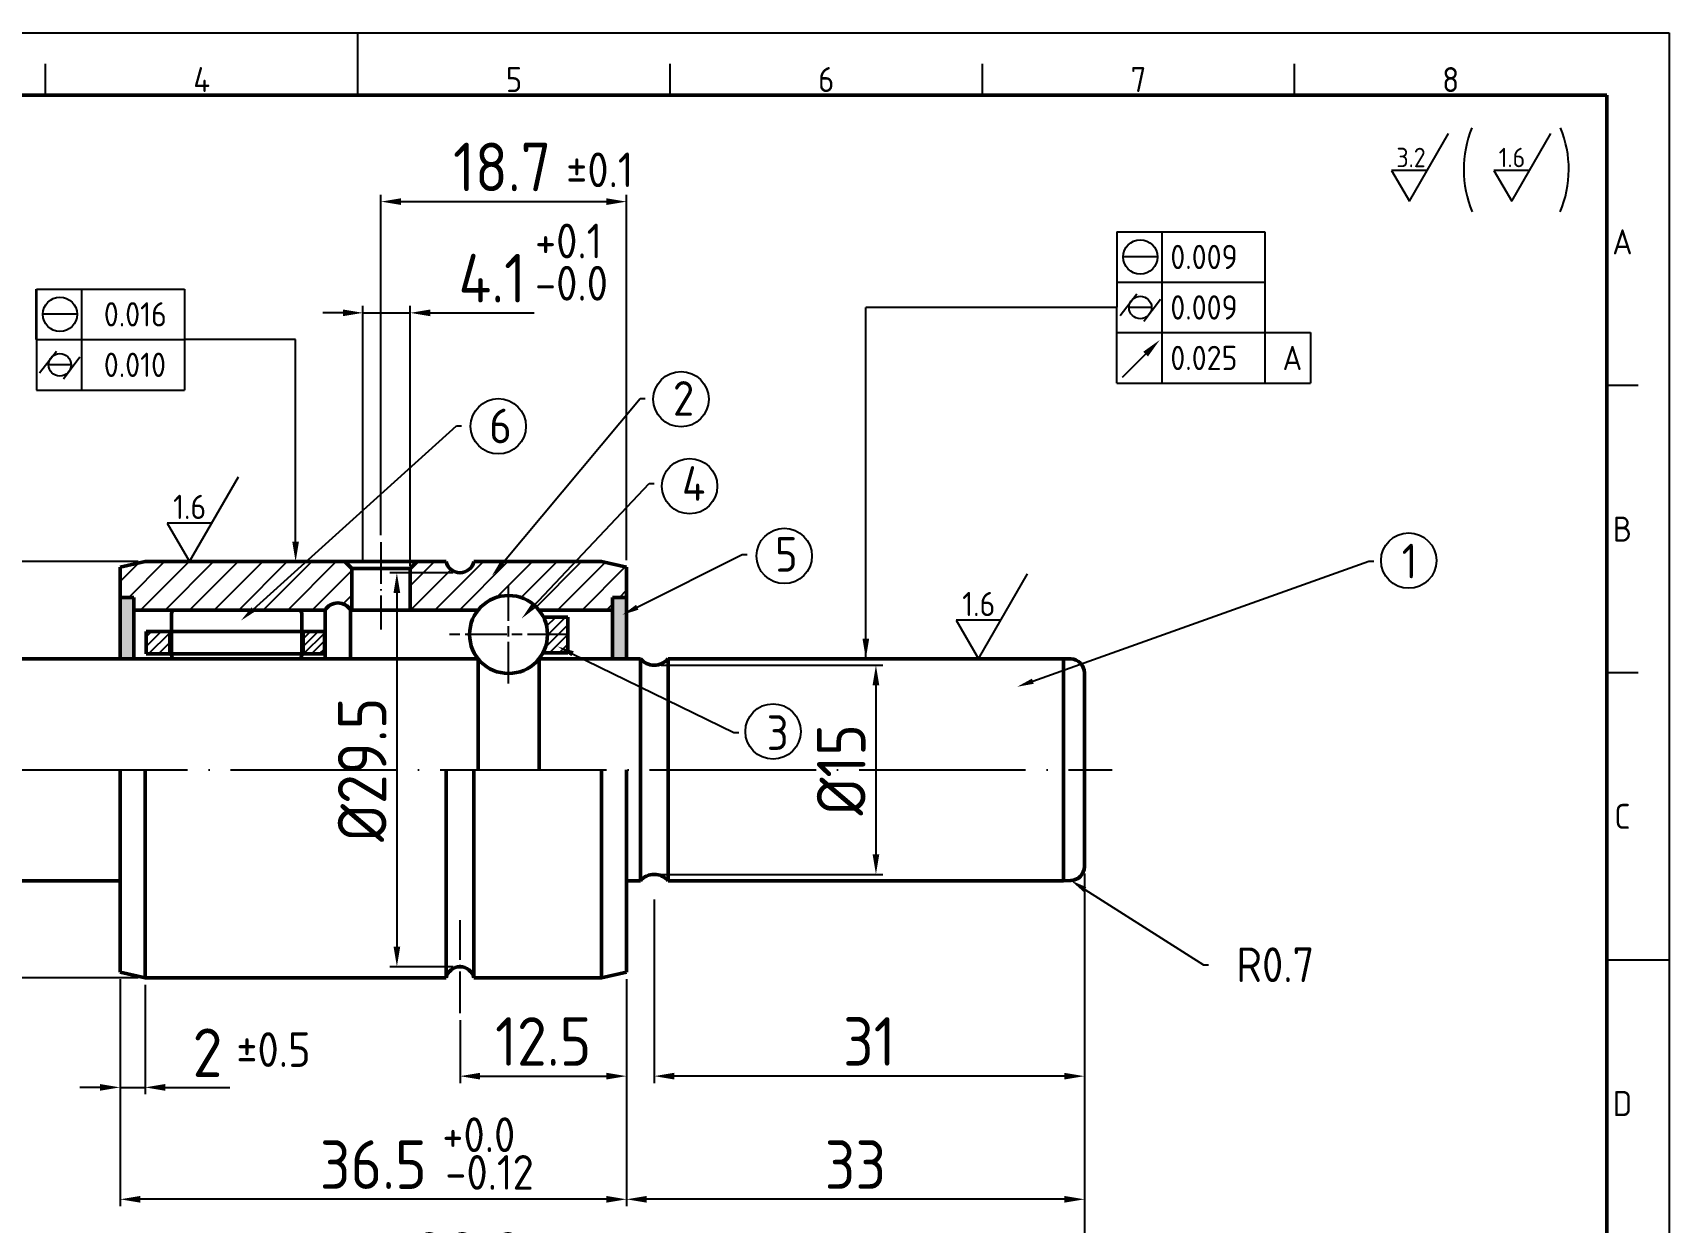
# Model space of a CAD drawing. Extents: x 8 to 197, y 6 to 139.
# Drawn here: x 79.5 to 197.4, y 53.6 to 139.3 of the extents above; entities that cross this region are included whole.
import ezdxf
from ezdxf import colors
from ezdxf.entities.mleader import LeaderData, LeaderLine
from ezdxf.enums import TextEntityAlignment as Align
from ezdxf.math import Vec2, Vec3

# ---------------------------------------------------------------- set-up
doc = ezdxf.new("R2010")
doc.units = 0
doc.header["$LTSCALE"] = 0.5
doc.linetypes.add('ACAD_ISO04W100', pattern=[30, 24, -3, 0, -3])
doc.linetypes.add('AM_ISO08W050x2', pattern=[9, 6, -0.75, 1.5, -0.75])
doc.layers.get('0').update_dxf_attribs({"linetype": 'CONTINUOUS'})
doc.layers.get('Defpoints').update_dxf_attribs({"linetype": 'CONTINUOUS'})
for name, color, linetype, lineweight in [('AM_0', 7, 'CONTINUOUS', 50), ('AM_5', 3, 'CONTINUOUS', 25), ('AM_7', 4, 'ACAD_ISO04W100', 25), ('AM_8', 1, 'CONTINUOUS', 25), ('AM_BOR', 7, 'CONTINUOUS', 50)]:
    doc.layers.add(name, color=color, linetype=linetype, lineweight=lineweight)
doc.styles.add('ACISOTS', font='isocp.shx', dxfattribs={"height": 1})
doc.styles.get("Standard").update_dxf_attribs({"font": 'ISOCP.SHX'})
doc.dimstyles.new('AM_ISO', dxfattribs={"dimtxt": 3.5, "dimasz": 2.5, "dimexe": 1, "dimexo": 1, "dimgap": 1.5, "dimtad": 1, "dimdsep": 46, "dimtxsty": 'Standard', "dimcen": 0, "dimclrd": 256, "dimclre": 256, "dimclrt": 2, "dimadec": 0, "dimazin": 2, "dimtp": 0.1, "dimtm": 0.1, "dimtfac": 0.71, "dimtdec": 3, "dimtmove": 0, "dimatfit": 3, "dimfxl": 1, "dimlwd": -1, "dimlwe": -1, "dimarcsym": 0})
pattern_1 = [(45, (-2.642867009934548, -1.037185085524186), (-0.8838834764831843, 0.8838834764831844), [])]

# ---------------------------------------------------------------- blocks, each defined once
blk = doc.blocks.new('A3 ZTL')
for p, q in [((401.174168297453, 280.8219178082171), (19.56947162426601, 280.8219178082171)), ((401.174168297453, 9.784735812133079), (401.174168297453, 280.8219178082171))]:
    blk.add_line(p, q)
at = {"layer": 'AM_BOR', "color": 135, "lineweight": 25}
for p, q in [((0, 290.6066536203501), (410.9589041095861, 290.6066536203501)), ((205.4794520547931, 280.8219178082171), (205.4794520547931, 290.6066536203501)), ((410.9589041095861, 290.6066536203501), (410.9589041095861, 5.684341886080801e-14)), ((156.555772994128, 280.8219178082171), (156.555772994128, 285.7142857142836)), ((254.4031311154581, 280.8219178082171), (254.4031311154581, 285.7142857142836)), ((303.326810176123, 280.8219178082171), (303.326810176123, 285.7142857142836)), ((352.250489236788, 280.8219178082171), (352.250489236788, 285.7142857142836)), ((406.0665362035195, 235.3228962817988), (401.174168297453, 235.3228962817988)), ((406.0665362035195, 190.313111545987), (401.174168297453, 190.313111545987)), ((401.174168297453, 145.3033268101751), (410.9589041095861, 145.3033268101751))]:
    blk.add_line(p, q, dxfattribs=at)
at = {"layer": 'AM_BOR', "color": 135, "lineweight": 25, "style": 'ACISOTS'}
for s, p in [('4', (181.0176125244605, 283.2681017612505)), ('5', (229.9412915851255, 283.2681017612505)), ('6', (278.8649706457905, 283.2681017612505)), ('7', (327.7886497064555, 283.2681017612505)), ('8', (376.7123287671206, 283.2681017612505)), ('A', (403.6203522504863, 257.8277886497048)), ('B', (403.6203522504863, 212.8180039138928)), ('C', (403.6203522504863, 167.808219178081)), ('D', (403.6203522504863, 122.7984344422692))]:
    blk.add_text(s, height=3.9138943248532, dxfattribs=at).set_placement(p, align=Align.MIDDLE)
blk = doc.blocks.new('*D43')
at = {"layer": 'AM_5', "transparency": 16777216}
for p, q in [((87.06856856288744, 101.1882672782208), (48.54216045427126, 101.1882672782208)), ((49.04216045427126, 99.73826727822085), (49.04216045427125, 72.63826727822087)), ((87.06856856288755, 71.18826727822086), (48.54216045427125, 71.18826727822086))]:
    blk.add_line(p, q, dxfattribs=at)
at = {"layer": 'AM_5', "lineweight": 25, "transparency": 16777216}
for points in [[(48.80049378760459, 99.73826727822085), (49.28382712093793, 99.73826727822085), (49.04216045427126, 101.1882672782208)], [(48.80049378760459, 72.63826727822087), (49.28382712093792, 72.63826727822087), (49.04216045427125, 71.18826727822086)]]:
    blk.add_solid(points, dxfattribs=at)
at = {"layer": 'Defpoints', "color": 0, "lineweight": 25, "transparency": 16777216}
for p in [(87.56856856288744, 101.1882672782208), (49.04216045427125, 71.18826727822086), (87.56856856288755, 71.18826727822086)]:
    blk.add_point(p, dxfattribs=at)
at = {"layer": 'AM_5', "lineweight": 25, "transparency": 16777216, "insert": (46.54216045427125, 86.18826727822088), "char_height": 3.5, "attachment_point": 5, "rotation": 90}
blk.add_mtext('%%C30', dxfattribs=at)
blk = doc.blocks.new('*D44')
at = {"layer": 'AM_5', "transparency": 16777216}
for p, q in [((122.2685685628874, 71.08731767097815), (122.2685685628874, 63.59990992845673)), ((110.2685685628874, 68.1382672782209), (110.2685685628874, 63.59990992845673)), ((111.7185685628874, 64.09990992845673), (120.8185685628874, 64.09990992845673))]:
    blk.add_line(p, q, dxfattribs=at)
at = {"layer": 'AM_5', "lineweight": 25, "transparency": 16777216}
for points in [[(111.7185685628874, 64.34157659512339), (111.7185685628874, 63.85824326179006), (110.2685685628874, 64.09990992845673)], [(120.8185685628874, 64.34157659512339), (120.8185685628874, 63.85824326179006), (122.2685685628874, 64.09990992845673)]]:
    blk.add_solid(points, dxfattribs=at)
at = {"layer": 'Defpoints', "color": 0, "lineweight": 25, "transparency": 16777216}
for p in [(122.2685685628874, 71.58731767097815), (110.2685685628874, 68.6382672782209), (122.2685685628874, 64.09990992845673)]:
    blk.add_point(p, dxfattribs=at)
at = {"layer": 'AM_5', "lineweight": 25, "transparency": 16777216, "insert": (116.2685685628874, 66.6002544166457), "char_height": 3.5, "attachment_point": 5}
blk.add_mtext('12.5', dxfattribs=at)
blk = doc.blocks.new('*D45')
at = {"layer": 'AM_5', "transparency": 16777216}
for p, q in [((155.2685685628874, 78.70170303149628), (155.2685685628874, 63.59990992845673)), ((124.2685685628874, 76.82844265948457), (124.2685685628874, 63.59990992845673)), ((153.8185685628874, 64.09990992845673), (125.7185685628874, 64.09990992845673))]:
    blk.add_line(p, q, dxfattribs=at)
at = {"layer": 'AM_5', "lineweight": 25, "transparency": 16777216}
for points in [[(125.7185685628874, 64.34157659512339), (125.7185685628874, 63.85824326179006), (124.2685685628874, 64.09990992845673)], [(153.8185685628874, 64.34157659512339), (153.8185685628874, 63.85824326179006), (155.2685685628874, 64.09990992845673)]]:
    blk.add_solid(points, dxfattribs=at)
at = {"layer": 'Defpoints', "color": 0, "lineweight": 25, "transparency": 16777216}
for p in [(155.2685685628874, 79.20170303149628), (124.2685685628874, 77.32844265948457), (124.2685685628874, 64.09990992845673)]:
    blk.add_point(p, dxfattribs=at)
at = {"layer": 'AM_5', "lineweight": 25, "transparency": 16777216, "insert": (139.7685685628874, 66.59990992845673), "char_height": 3.5, "attachment_point": 5}
blk.add_mtext('31', dxfattribs=at)
blk = doc.blocks.new('*D46')
at = {"layer": 'AM_5', "transparency": 16777216}
for p, q in [((155.2685685628874, 78.70170303149628), (155.2685685628874, 54.72146490524392)), ((122.2685685628874, 71.08731767097815), (122.2685685628874, 54.72146490524392)), ((153.8185685628874, 55.22146490524392), (123.7185685628874, 55.22146490524392))]:
    blk.add_line(p, q, dxfattribs=at)
at = {"layer": 'AM_5', "lineweight": 25, "transparency": 16777216}
for points in [[(123.7185685628874, 55.46313157191059), (123.7185685628874, 54.97979823857725), (122.2685685628874, 55.22146490524392)], [(153.8185685628874, 55.46313157191059), (153.8185685628874, 54.97979823857725), (155.2685685628874, 55.22146490524392)]]:
    blk.add_solid(points, dxfattribs=at)
at = {"layer": 'Defpoints', "color": 0, "lineweight": 25, "transparency": 16777216}
for p in [(155.2685685628874, 79.20170303149628), (122.2685685628874, 71.58731767097815), (122.2685685628874, 55.22146490524392)]:
    blk.add_point(p, dxfattribs=at)
at = {"layer": 'AM_5', "lineweight": 25, "transparency": 16777216, "insert": (138.7685685628874, 57.72146490524392), "char_height": 3.5, "attachment_point": 5}
blk.add_mtext('33', dxfattribs=at)
blk = doc.blocks.new('*D47')
at = {"layer": 'AM_5', "transparency": 16777216}
for p, q in [((85.76856856288742, 71.08731767097815), (85.76856856288742, 54.72146490524392)), ((120.8185685628874, 55.22146490524392), (87.21856856288743, 55.22146490524392))]:
    blk.add_line(p, q, dxfattribs=at)
at = {"layer": 'AM_5', "lineweight": 25, "transparency": 16777216}
for points in [[(87.21856856288743, 55.46313157191059), (87.21856856288743, 54.97979823857725), (85.76856856288742, 55.22146490524392)], [(120.8185685628874, 55.46313157191059), (120.8185685628874, 54.97979823857725), (122.2685685628874, 55.22146490524392)]]:
    blk.add_solid(points, dxfattribs=at)
at = {"layer": 'Defpoints', "color": 0, "lineweight": 25, "transparency": 16777216}
for p in [(85.76856856288742, 71.58731767097815), (85.76856856288742, 55.22146490524392), (122.2685685628874, 55.22146490524392)]:
    blk.add_point(p, dxfattribs=at)
at = {"layer": 'AM_5', "lineweight": 25, "transparency": 16777216, "insert": (104.0185685628874, 57.72146490524392), "char_height": 3.5, "attachment_point": 5}
blk.add_mtext('36.5', dxfattribs=at)
blk = doc.blocks.new('*D48')
at = {"layer": 'AM_5', "transparency": 16777216}
for p, q in [((66.46856856288741, 78.70170303149628), (66.46856856288741, 48.0979140784346)), ((155.2685685628874, 63.59990992845673), (155.2685685628874, 48.0979140784346)), ((153.8185685628874, 48.5979140784346), (67.91856856288742, 48.5979140784346))]:
    blk.add_line(p, q, dxfattribs=at)
at = {"layer": 'AM_5', "lineweight": 25, "transparency": 16777216}
for points in [[(67.91856856288742, 48.83958074510127), (67.91856856288742, 48.35624741176793), (66.46856856288741, 48.5979140784346)], [(153.8185685628874, 48.83958074510127), (153.8185685628874, 48.35624741176793), (155.2685685628874, 48.5979140784346)]]:
    blk.add_solid(points, dxfattribs=at)
at = {"layer": 'Defpoints', "color": 0, "lineweight": 25, "transparency": 16777216}
for p in [(66.46856856288741, 79.20170303149628), (155.2685685628874, 64.09990992845673), (66.46856856288741, 48.5979140784346)]:
    blk.add_point(p, dxfattribs=at)
at = {"layer": 'AM_5', "lineweight": 25, "transparency": 16777216, "insert": (110.8685685628874, 51.0979140784346), "char_height": 3.5, "attachment_point": 5}
blk.add_mtext('88.8', dxfattribs=at)
blk = doc.blocks.new('*D50')
at = {"layer": 'AM_5', "transparency": 16777216}
for p, q in [((85.76856856288742, 71.08731767097815), (85.76856856288742, 62.78881728558662)), ((87.56856856288744, 70.68826727822089), (87.56856856288744, 62.78881728558662)), ((84.31856856288742, 63.28881728558662), (82.86856856288742, 63.28881728558662)), ((85.76856856288742, 63.28881728558662), (87.56856856288744, 63.28881728558662)), ((89.01856856288744, 63.28881728558662), (93.66765320855671, 63.28881728558662))]:
    blk.add_line(p, q, dxfattribs=at)
at = {"layer": 'AM_5', "lineweight": 25, "transparency": 16777216}
for points in [[(84.31856856288742, 63.53048395225328), (84.31856856288742, 63.04715061891995), (85.76856856288742, 63.28881728558662)], [(89.01856856288744, 63.53048395225328), (89.01856856288744, 63.04715061891995), (87.56856856288744, 63.28881728558662)]]:
    blk.add_solid(points, dxfattribs=at)
at = {"layer": 'Defpoints', "color": 0, "lineweight": 25, "transparency": 16777216}
for p in [(85.76856856288742, 71.58731767097815), (87.56856856288744, 71.18826727822089), (87.56856856288744, 63.28881728558662)]:
    blk.add_point(p, dxfattribs=at)
at = {"layer": 'AM_5', "lineweight": 25, "transparency": 16777216, "insert": (92.06811088572208, 65.78916177377559), "char_height": 3.5, "attachment_point": 5}
blk.add_mtext('2', dxfattribs=at)
blk = doc.blocks.new('*D52')
at = {"layer": 'AM_5', "transparency": 16777216}
for p, q in [((109.7685685628874, 100.3882672782208), (105.2175135452928, 100.3882672782208)), ((105.7175135452928, 98.93826727822083), (105.7175135452928, 73.43826727822089)), ((109.7685685628874, 71.98826727822089), (105.2175135452928, 71.98826727822089))]:
    blk.add_line(p, q, dxfattribs=at)
at = {"layer": 'AM_5', "lineweight": 25, "transparency": 16777216}
for points in [[(105.4758468786261, 98.93826727822083), (105.9591802119594, 98.93826727822083), (105.7175135452928, 100.3882672782208)], [(105.4758468786261, 73.43826727822089), (105.9591802119594, 73.43826727822089), (105.7175135452928, 71.98826727822089)]]:
    blk.add_solid(points, dxfattribs=at)
at = {"layer": 'Defpoints', "color": 0, "lineweight": 25, "transparency": 16777216}
for p in [(110.2685685628874, 100.3882672782208), (105.7175135452928, 71.98826727822089), (110.2685685628874, 71.98826727822089)]:
    blk.add_point(p, dxfattribs=at)
at = {"layer": 'AM_5', "lineweight": 25, "transparency": 16777216, "insert": (103.2171690571038, 86.18826727822089), "char_height": 3.5, "attachment_point": 5, "rotation": 90}
blk.add_mtext('%%C29.5', dxfattribs=at)
blk = doc.blocks.new('*D53')
at = {"layer": 'AM_5', "transparency": 16777216}
for p, q in [((104.5685685628874, 103.0882672782209), (104.5685685628874, 127.6422730470466)), ((122.2685685628874, 101.2892168854636), (122.2685685628874, 127.6422730470466)), ((106.0185685628874, 127.1422730470466), (120.8185685628874, 127.1422730470466))]:
    blk.add_line(p, q, dxfattribs=at)
at = {"layer": 'AM_5', "lineweight": 25, "transparency": 16777216}
for points in [[(106.0185685628874, 127.3839397137133), (106.0185685628874, 126.90060638038), (104.5685685628874, 127.1422730470466)], [(120.8185685628874, 127.3839397137133), (120.8185685628874, 126.90060638038), (122.2685685628874, 127.1422730470466)]]:
    blk.add_solid(points, dxfattribs=at)
at = {"layer": 'Defpoints', "color": 0, "lineweight": 25, "transparency": 16777216}
for p in [(122.2685685628874, 127.1422730470466), (104.5685685628874, 102.5882672782209), (122.2685685628874, 100.7892168854636)]:
    blk.add_point(p, dxfattribs=at)
at = {"layer": 'AM_5', "lineweight": 25, "transparency": 16777216, "insert": (113.3058236437077, 129.6422730470466), "char_height": 3.5, "attachment_point": 5}
blk.add_mtext('18.7', dxfattribs=at)
blk = doc.blocks.new('*D54')
at = {"layer": 'AM_5', "transparency": 16777216}
for p, q in [((103.2754047497919, 101.1882672782208), (103.2754047497919, 119.6233390635036)), ((106.6685685628874, 100.8882672782208), (106.6685685628874, 119.6233390635036)), ((101.8254047497919, 119.1233390635036), (100.3754047497919, 119.1233390635036)), ((103.2754047497919, 119.1233390635036), (106.6685685628874, 119.1233390635036)), ((108.1185685628874, 119.1233390635036), (115.6185685628874, 119.1233390635036))]:
    blk.add_line(p, q, dxfattribs=at)
at = {"layer": 'AM_5', "lineweight": 25, "transparency": 16777216}
for points in [[(101.8254047497919, 119.3650057301702), (101.8254047497919, 118.8816723968369), (103.2754047497919, 119.1233390635036)], [(108.1185685628874, 119.3650057301702), (108.1185685628874, 118.8816723968369), (106.6685685628874, 119.1233390635036)]]:
    blk.add_solid(points, dxfattribs=at)
at = {"layer": 'Defpoints', "color": 0, "lineweight": 25, "transparency": 16777216}
for p in [(106.6685685628874, 119.1233390635036), (103.2754047497919, 100.6882672782208), (106.6685685628874, 100.3882672782208)]:
    blk.add_point(p, dxfattribs=at)
at = {"layer": 'AM_5', "lineweight": 25, "transparency": 16777216, "insert": (112.5935685628874, 121.6233390635036), "char_height": 3.5, "attachment_point": 5}
blk.add_mtext('4.1', dxfattribs=at)
blk = doc.blocks.new('*D55')
at = {"layer": 'AM_5', "transparency": 16777216}
for p, q in [((124.7685685628873, 93.72926727822087), (140.7454040347567, 93.72926727822087)), ((140.2454040347567, 92.27926727822087), (140.2454040347567, 80.09726727822088)), ((124.7685685628874, 78.64726727822088), (140.7454040347567, 78.64726727822088))]:
    blk.add_line(p, q, dxfattribs=at)
at = {"layer": 'AM_5', "lineweight": 25, "transparency": 16777216}
for points in [[(140.0037373680901, 92.27926727822087), (140.4870707014234, 92.27926727822087), (140.2454040347567, 93.72926727822087)], [(140.0037373680901, 80.09726727822088), (140.4870707014234, 80.09726727822088), (140.2454040347567, 78.64726727822088)]]:
    blk.add_solid(points, dxfattribs=at)
at = {"layer": 'Defpoints', "color": 0, "lineweight": 25, "transparency": 16777216}
for p in [(124.2685685628873, 93.72926727822087), (124.2685685628874, 78.64726727822088), (140.2454040347567, 78.64726727822088)]:
    blk.add_point(p, dxfattribs=at)
at = {"layer": 'AM_5', "lineweight": 25, "transparency": 16777216, "insert": (137.7454040347567, 86.18826727822089), "char_height": 3.5, "attachment_point": 5, "rotation": 90}
blk.add_mtext('%%C15', dxfattribs=at)

msp = doc.modelspace()

# ---------------------------------------------------------------- hatches: boundary and pattern name
at = {"layer": 'AM_8'}
h = msp.add_hatch(dxfattribs=at)
h.set_pattern_fill('_U', color=256, scale=1.25, angle=45, style=0, pattern_type=0)
h.set_pattern_definition(pattern_1)
edge = h.paths.add_edge_path()
edge.add_line((85.76856856288742, 100.7892168854636), (85.76856856288742, 98.60857791699058))
edge.add_line((85.76856856288742, 98.60857791699058), (86.76856856288742, 98.60857791699058))
edge.add_line((86.76856856288742, 98.60857791699058), (86.76856856288742, 97.68826727822092))
edge.add_line((86.76856856288742, 97.68826727822092), (100.5427546586465, 97.68826727822092))
edge.add_arc((101.4630667329767, 97.14035731361224), 1.071064724223205, 30.767553375105592, 149.2324466248945, ccw=False)
edge.add_line((102.3833788073068, 97.68826727822092), (102.4685685628874, 97.68826727822092))
edge.add_line((102.4685685628874, 97.68826727822092), (102.4685685628874, 100.6882672782208))
edge.add_line((102.4685685628874, 100.6882672782208), (101.9685685628874, 101.1882672782208))
edge.add_line((101.9685685628874, 101.1882672782208), (87.56856856288742, 101.1882672782208))
edge.add_line((87.56856856288744, 101.1882672782208), (85.76856856288742, 100.7892168854636))
h = msp.add_hatch(dxfattribs=at)
h.set_pattern_fill('_U', color=256, scale=1.25, angle=45, style=0, pattern_type=0)
h.set_pattern_definition(pattern_1)
edge = h.paths.add_edge_path()
edge.add_arc((113.7666527413616, 95.9382672782209), 2.808976375584729, 38.535744122734286, 141.4642558772657, ccw=False)
edge.add_line((115.9638892508418, 97.68826727822092), (121.2685685628874, 97.68826727822092))
edge.add_line((121.2685685628874, 97.68826727822092), (121.2685685628874, 98.6085779169906))
edge.add_line((121.2685685628874, 98.6085779169906), (122.2685685628874, 98.6085779169906))
edge.add_line((122.2685685628874, 98.6085779169906), (122.2685685628874, 100.7892168854636))
edge.add_line((122.2685685628874, 100.7892168854636), (120.4685685628874, 101.1882672782208))
edge.add_line((120.4685685628874, 101.1882672782208), (111.2685685628874, 101.1882672782208))
edge.add_arc((110.2685685628874, 101.4132672782208), 1.024999999999996, 192.6803834918187, 347.3196165081813, ccw=False)
edge.add_line((109.2685685628874, 101.1882672782208), (107.1685685628874, 101.1882672782208))
edge.add_line((107.1685685628874, 101.1882672782208), (106.6685685628874, 100.6882672782209))
edge.add_line((106.6685685628874, 100.6882672782209), (106.6685685628874, 97.68826727822092))
edge.add_line((106.6685685628874, 97.68826727822092), (111.5694162318813, 97.68826727822092))
for points in [[(85.76856856288742, 98.60857791699058), (85.76856856288742, 94.18826727822089), (86.76856856288742, 94.1882672782209), (86.76856856288742, 98.60857791699058)], [(121.2685685628874, 98.6085779169906), (121.2685685628874, 94.18826727822093), (122.2685685628874, 94.18826727822092), (122.2685685628874, 98.6085779169906)]]:
    msp.add_hatch(color=256, dxfattribs=at).paths.add_polyline_path(points)
h = msp.add_hatch(dxfattribs=at)
h.set_pattern_fill('_U', color=256, scale=0.5, angle=45, style=0, pattern_type=0)
h.set_pattern_definition([(45, (21.17635025167596, -6.585526262000002), (-0.3535533905932737, 0.3535533905932738), [])])
edge = h.paths.add_edge_path()
edge.add_line((118.0435302602294, 94.60658669123379), (118.0435302602294, 97.18514489437645))
edge.add_line((118.0435302602294, 97.18514489437645), (116.2837233579561, 97.18514489437645))
edge.add_arc((113.7666527413616, 95.9382672782209), 2.808976375584742, -28.299490524399005, 26.352368009985184, ccw=False)
edge.add_line((116.2399046680433, 94.60658669123379), (118.0435302602294, 94.60658669123379))
h = msp.add_hatch(dxfattribs=at)
h.set_pattern_fill('_U', color=256, scale=0.5, angle=45, style=0, pattern_type=0)
h.set_pattern_definition([(45, (22.7604981887211, -6.585526262000002), (-0.3535533905932737, 0.3535533905932738), [])])
h.paths.add_polyline_path([(87.64105072689074, 96.16282250697529), (87.64105072689074, 94.53566597788401), (89.35247994295298, 94.5356659778841), (89.35247994295298, 96.16282250697529)])
h = msp.add_hatch(dxfattribs=at)
h.set_pattern_fill('_U', color=256, scale=0.4, angle=45, style=0, pattern_type=0)
h.set_pattern_definition([(45, (22.7604981887211, -6.585526262000002), (-0.282842712474619, 0.282842712474619), [])])
h.paths.add_polyline_path([(98.95543480716003, 96.16282250697529), (98.95543480716003, 94.53566597788401), (100.4948050722688, 94.53566597788374), (100.4948050722688, 96.16282250697529)])

# ---------------------------------------------------------------- linework, layer by layer
at = {"layer": 'AM_0'}
for p, q in [((87.56856856288744, 101.1882672782208), (85.76856856288742, 100.7892168854636)), ((85.76856856288742, 94.18826727822089), (85.76856856288742, 100.7892168854636)), ((87.56856856288744, 101.1882672782208), (109.2685685628874, 101.1882672782208)), ((101.9685685628874, 101.1882672782208), (102.4685685628874, 100.6882672782208)), ((102.4685685628874, 100.6882672782208), (102.4685685628874, 97.68826727822092)), ((102.4685685628874, 100.6882672782208), (106.6685685628874, 100.6882672782208)), ((106.6685685628874, 100.6882672782208), (107.1685685628874, 101.1882672782208)), ((106.6685685628874, 100.6882672782209), (106.6685685628874, 97.68826727822092)), ((111.2685685628874, 101.1882672782208), (120.4685685628874, 101.1882672782208)), ((120.4685685628874, 101.1882672782208), (122.2685685628874, 100.7892168854636)), ((122.2685685628874, 100.7892168854636), (122.2685685628874, 94.18826727822092)), ((85.76856856288742, 98.60857791699058), (86.76856856288742, 98.60857791699058)), ((86.76856856288742, 98.60857791699058), (86.76856856288742, 94.1882672782209)), ((122.2685685628874, 98.6085779169906), (121.2685685628874, 98.6085779169906)), ((121.2685685628874, 98.6085779169906), (121.2685685628874, 94.18826727822093)), ((86.76856856288742, 97.68826727822092), (100.5427546586465, 97.68826727822092)), ((100.5427546586465, 97.6882672782209), (100.5427546586465, 94.18826727822092)), ((102.3833788073068, 97.68826727822092), (111.5694162318813, 97.68826727822092)), ((102.3833788073068, 97.68826727822092), (102.3833788073068, 94.18826727822092)), ((115.9638892508418, 97.68826727822092), (121.2685685628874, 97.68826727822092)), ((116.2837233579561, 97.18514489437645), (118.0435302602294, 97.18514489437645)), ((118.0435302602294, 97.18514489437645), (118.0435302602294, 94.60658669123379)), ((89.35247994295298, 96.16282250697529), (87.64105072689074, 96.16282250697529)), ((87.64105072689074, 96.16282250697529), (87.64105072689074, 94.53566597788401)), ((98.95543480716003, 96.16282250697529), (89.35247994295298, 96.16282250697529)), ((89.35247994295298, 94.5356659778841), (89.35247994295298, 96.16282250697529)), ((100.4948050722688, 96.16282250697529), (98.95543480716003, 96.16282250697529)), ((98.95543480716003, 96.16282250697529), (98.95543480716003, 94.53566597788401)), ((100.4948050722688, 94.53566597788374), (100.4948050722688, 96.16282250697529)), ((87.64105072689074, 94.53566597788401), (89.35247994295298, 94.5356659778841)), ((89.35247994295298, 94.5356659778841), (98.95543480716003, 94.5356659778841)), ((98.95543480716003, 94.53566597788401), (100.4948050722688, 94.53566597788374)), ((118.0435302602294, 94.60658669123379), (116.2399046680433, 94.60658669123379)), ((67.96856856288744, 94.18826727822088), (111.5694162318813, 94.18826727822092)), ((111.5694162318813, 94.18826727822092), (111.5694162318813, 86.18826727822086)), ((115.9638892508419, 94.18826727822093), (123.2685685628873, 94.18826727822093)), ((115.9638892508419, 94.18826727822093), (115.9638892508419, 86.18826727822086)), ((123.2685685628873, 94.18826727822093), (123.2685685628873, 78.18826727822086)), ((125.2685685628873, 94.18826727822093), (153.7685685628874, 94.18826727822088)), ((125.2685685628874, 78.18826727822082), (125.2685685628874, 94.18826727822093)), ((153.7685685628874, 94.18826727822088), (154.2947455111952, 94.174488849921)), ((153.7685685628874, 94.18826727822088), (153.7685685628873, 78.18826727822083)), ((155.2685685628874, 93.17483152494547), (155.2685685628874, 79.20170303149628)), ((85.76856856288742, 71.58731767097815), (85.76856856288742, 86.18826727822086)), ((87.56856856288749, 86.18826727822086), (87.56856856288755, 71.18826727822086)), ((109.2685685628874, 71.18826727822088), (109.2685685628874, 86.18826727822086)), ((111.2685685628874, 71.18826727822088), (111.2685685628874, 86.18826727822086)), ((120.4685685628874, 86.18826727822086), (120.4685685628874, 71.18826727822086)), ((122.2685685628874, 86.18826727822086), (122.2685685628874, 71.58731767097815)), ((85.76856856288742, 78.18826727822086), (67.96856856288744, 78.18826727822086)), ((123.2685685628873, 78.18826727822086), (122.2685685628874, 78.18826727822086)), ((153.7685685628874, 78.18826727822086), (125.2685685628873, 78.18826727822086)), ((153.7685685628874, 78.18826727822086), (154.2947455111952, 78.20204570652074)), ((87.56856856288744, 71.18826727822089), (85.76856856288742, 71.58731767097815)), ((109.2685685628874, 71.18826727822088), (87.56856856288744, 71.18826727822089)), ((120.4685685628874, 71.18826727822086), (111.2685685628874, 71.18826727822088)), ((120.4685685628874, 71.18826727822089), (122.2685685628874, 71.58731767097815))]:
    msp.add_line(p, q, dxfattribs=at)
msp.add_lwpolyline([(89.72000201819338, 94.18826727822089), (98.61127222669222, 94.1882672782209, 0.414213562373095), (98.86127222669222, 94.4382672782209), (98.86127222669222, 97.43826727822092, 0.414213562373095), (98.61127222669222, 97.68826727822092), (89.72000201819338, 97.68826727822092, 0.414213562373095), (89.47000201819338, 97.43826727822092), (89.47000201819338, 94.43826727822089, 0.414213562373095)], format="xyb", close=True, dxfattribs=at)
msp.add_circle((113.7666527413616, 95.9382672782209), 2.808976375584734, dxfattribs=at)
for centre, radius, start, end in [((110.2685685628874, 101.4132672782208), 1.024999999999996, 192.6803834918192, 347.3196165081807), ((101.4630667329767, 97.14035731361224), 1.071064724223198, 30.76755337510472, 149.2324466248953), ((124.2685685628873, 95.04809189695719), 1.318824618736309, 220.6897541496885, 319.3102458503115), ((154.2685685628874, 93.17483152494547), 1, 0, 88.50000000000053), ((154.2685685628874, 79.20170303149628), 1, 271.4999999999994, 0), ((124.2685685628874, 77.32844265948457), 1.318824618736309, 40.6897541496888, 139.3102458503115), ((110.2685685628874, 70.9632672782209), 1.024999999999996, 12.68038349181915, 167.3196165081808)]:
    msp.add_arc(centre, radius, start, end, dxfattribs=at)
at = {"layer": 'AM_5', "lineweight": 25}
for p, q in [((178.6960433860444, 127.1659832442466), (181.5239511925567, 132.0640632442466)), ((186.0723612511302, 127.1659832442466), (188.9002690576425, 132.0640632442466)), ((179.9814560253682, 129.3923832442466), (177.4106307467206, 129.3923832442466)), ((177.4106307467206, 129.3923832442466), (178.6960433860444, 127.1659832442466)), ((187.357773890454, 129.3923832442466), (184.7869486118065, 129.3923832442466)), ((184.7869486118065, 129.3923832442466), (186.0723612511302, 127.1659832442466)), ((157.6012393997606, 124.9756689537353), (157.5898823100899, 114.0556689537352)), ((157.6012393997606, 124.9756689537353), (168.2846393997606, 124.9756689537353)), ((160.8858299198915, 114.0556689537352), (160.8858299198915, 124.9756689537353)), ((168.2846393997606, 124.9756689537353), (168.2846393997606, 121.3356689537353)), ((160.5371380960072, 123.1554608367236), (158.0647390805622, 123.1554608367236)), ((79.73243761269944, 120.8405053740005), (83.01702813283035, 120.8405053740005)), ((79.73243761269944, 120.8405053740005), (79.73243761269944, 117.2005053740005)), ((79.73243761269944, 120.8405053740005), (90.41583761269945, 120.8405053740005)), ((79.73243761269944, 120.8405053740005), (79.73243761269944, 113.5605053740005)), ((83.01702813283035, 113.5605053740005), (83.01702813283035, 120.8405053740005)), ((90.41583761269945, 120.8405053740005), (90.41583761269945, 117.2005053740005)), ((90.41583761269945, 120.8405053740005), (90.41583761269945, 117.2005053740005)), ((157.6012393997606, 121.3356689537353), (168.2846393997606, 121.3356689537353)), ((157.8399840534702, 118.9317282085924), (159.0480437585706, 120.5040155818777)), ((168.2846393997606, 121.3356689537353), (168.2846393997606, 114.0556689537352)), ((157.5955608549252, 119.5156689537352), (139.5185685628874, 119.5156689537352)), ((160.0353324565079, 119.5154608367235), (158.5545876721592, 119.5154608367235)), ((159.5536294949287, 118.5135730059044), (160.7442298055295, 120.0991223541358)), ((82.6683363089461, 119.0202972569888), (80.19593729350103, 119.0202972569888)), ((79.73243761269944, 117.2005053740005), (90.41583761269945, 117.2005053740005)), ((90.41583761269945, 117.2005053740005), (90.41583761269945, 113.5605053740005)), ((98.41856856288743, 117.2005053740005), (90.41583761269945, 117.2005053740005)), ((90.41583761269945, 117.2005053740005), (90.41583761269945, 113.5605053740005)), ((157.6012393997606, 117.6956689537352), (171.5663617256383, 117.6956689537352)), ((171.5663617256383, 117.6956689537352), (171.5663617256383, 114.0556689537352)), ((79.9711822664091, 114.7965646288577), (81.17924197150947, 116.3688520021429)), ((81.68482770786753, 114.3784094261697), (82.87542801846834, 115.963958774401)), ((82.16653066944681, 115.3802972569888), (80.68578588509811, 115.3802972569888)), ((79.73243761269944, 113.5605053740005), (90.41583761269945, 113.5605053740005)), ((157.6012393997606, 114.0556689537352), (171.5663617256383, 114.0556689537352)), ((90.76159442303015, 101.1882672782208), (94.29647918117053, 107.3108672782208)), ((92.36836022218486, 103.9712672782208), (89.15482862387543, 103.9712672782208)), ((89.15482862387543, 103.9712672782208), (90.76159442303015, 101.1882672782208)), ((147.6377644982351, 94.18826727822089), (151.1726492563755, 100.3108672782208)), ((149.2445302973898, 96.97126727822086), (146.0309986990804, 96.97126727822086)), ((146.0309986990804, 96.97126727822086), (147.6377644982351, 94.18826727822088))]:
    msp.add_line(p, q, dxfattribs=at)
at = {"layer": 'AM_5', "color": 0, "linetype": 'Continuous', "lineweight": 35}
msp.add_line((79.73243761269944, 117.2005053740005), (79.73243761269944, 120.8405053740005), dxfattribs=at)
at = {"layer": 'AM_5'}
for p, q in [((139.5185685628874, 94.14845650067713), (139.5185685628874, 119.5156689537352)), ((98.41856856288743, 102.6382672782209), (98.41856856288743, 117.2005053740005)), ((159.6820201559844, 116.1478067996297), (157.9936758149187, 114.4594624585639))]:
    msp.add_line(p, q, dxfattribs=at)
at = {"layer": 'AM_5', "lineweight": 25}
for centre, radius in [((159.3009385882847, 123.1554608367236), 1.23619950772254), ((159.3009385882847, 119.5154608367235), 0.8117731456116188), ((81.43213680122355, 119.0202972569888), 1.23619950772254), ((81.43213680122355, 115.3802972569888), 0.8117731456116188), ((126.1960740665598, 112.8988279987761), 1.995398731426474), ((113.0283051800591, 110.9449071615308), 1.995398731426474), ((126.8174178777971, 106.6290064383726), 1.995398731426474), ((133.6392292844419, 101.5978386075749), 1.995398731426474), ((178.6471998986888, 101.2658624079296), 1.995398731426474), ((132.8328387645279, 88.94574370081509), 1.995398731426474)]:
    msp.add_circle(centre, radius, dxfattribs=at)
for centre, start, end in [((190.4578275524148, 129.4646479267778), 157.6018686384349, 202.9314501873766), ((182.3344360970326, 129.4646479267778), 337.0685498126237, 22.39813136156498)]:
    msp.add_arc(centre, 7.849335159521944, start, end, dxfattribs=at)
for points in [[(159.5111360171977, 116.3186909384164), (159.8529042947712, 115.9769226608429), (160.7073249887049, 117.1731116323502)], [(98.17690189622076, 102.6382672782209), (98.6602352295541, 102.6382672782209), (98.41856856288743, 101.1882672782208)], [(139.2769018962207, 95.63826727822091), (139.760235229554, 95.63826727822091), (139.5185685628874, 94.1882672782209)]]:
    msp.add_solid(points, dxfattribs=at)
at = {"layer": 'AM_7', "ltscale": 0.25}
msp.add_line((104.5685685628874, 102.5882672782209), (104.5685685628874, 96.28826727822091), dxfattribs=at)
at = {"layer": 'AM_7', "linetype": 'AM_ISO08W050x2'}
for p, q in [((113.7666527413616, 92.41158934398048), (113.7666527413616, 99.46494521246133)), ((118.1324157445917, 95.9382672782209), (109.4008897381315, 95.9382672782209))]:
    msp.add_line(p, q, dxfattribs=at)
at = {"layer": 'AM_7'}
msp.add_line((63.53398731532732, 86.18826727822086), (157.2753495583858, 86.18826727822086), dxfattribs=at)
at = {"layer": 'AM_7', "lineweight": 25, "ltscale": 0.25}
msp.add_line((110.2685685628874, 68.6382672782209), (110.2685685628874, 75.3382672782209), dxfattribs=at)

# ---------------------------------------------------------------- block references
at = {"layer": 'AM_0', "lineweight": 0, "xscale": 0.46, "yscale": 0.46, "zscale": 0.46}
msp.add_blockref('A3 ZTL', (8.38437222223751, 5.637839441518153), dxfattribs=at)

# ---------------------------------------------------------------- texts
at = {"layer": 'AM_5', "attachment_point": 1}
for s, insert, char_height in [('3.2', (177.7563078477225, 131.0225542291044), 1.4), ('1.6', (185.1326257128083, 131.0225542291044), 1.4), ('%%P0.1', (117.9141845043025, 130.686049445194), 2.5), ('+0.1', (115.6673702283728, 125.5539317932894), 2.5), ('0.009', (161.4637629587271, 124.0272241408951), 1.75), ('-0.0', (115.6673702283728, 122.5067369701372), 2.5), ('0.009', (161.4637629587271, 120.3872241408951), 1.75), (' 0.016', (83.59496117166594, 119.8920605611604), 1.75), (' 0.010', (83.59496117166594, 116.2520605611604), 1.75), ('0.025', (161.4637629587271, 116.7472241408951), 1.75), ('A', (169.55278726627, 116.7472241408951), 1.75), ('1.6', (89.5869250001277, 106.0089810092931), 1.75), ('1.6', (146.4630950753327, 99.00898100929314), 1.75), ('%%P0.5', (94.1401659987182, 67.2659961411336), 2.5), ('+0.0', (108.9851660245921, 61.12774687789265), 2.5), ('-0.12', (109.2014407163517, 58.41155121493516), 2.5)]:
    msp.add_mtext_dynamic_manual_height_columns(s, width=5.488309595672263, gutter_width=10, heights=[0], dxfattribs=dict(at, insert=insert, char_height=char_height))

# ---------------------------------------------------------------- dimensions: what is measured, and where the dimension line sits
at = {"layer": 'AM_5', "lineweight": 25}
dim = msp.add_linear_dim(base=(122.2685685628874, 127.1422730470466), p1=(104.5685685628874, 102.5882672782209), p2=(122.2685685628874, 100.7892168854636), text='18.7', dimstyle='AM_ISO', override={"dimscale": 0.5, "dimtxt": 7, "dimasz": 2.9, "dimdec": 0, "dimlfac": 0.4, "dimclrt": 256, "dimadec": 2, "dimtp": 0, "dimtm": 0.3, "dimtdec": 0}, dxfattribs=at)
dim.commit()
dim.dimension.update_dxf_attribs({"geometry": '*D53', "text_midpoint": (113.3058236437077, 127.1422730470466), "dimtype": 160})
for base, p1, p2, text, picture, middle in [((106.6685685628874, 119.1233390635036), (103.2754047497919, 100.6882672782208), (106.6685685628874, 100.3882672782208), '4.1', '*D54', (112.5935685628874, 121.6233390635036)), ((66.46856856288741, 48.5979140784346), (155.2685685628874, 64.09990992845673), (66.46856856288741, 79.20170303149628), '88.8', '*D48', (110.8685685628874, 51.0979140784346)), ((122.2685685628874, 55.22146490524392), (155.2685685628874, 79.20170303149628), (122.2685685628874, 71.58731767097815), '33', '*D46', (138.7685685628874, 57.72146490524392)), ((124.2685685628874, 64.09990992845673), (155.2685685628874, 79.20170303149628), (124.2685685628874, 77.32844265948457), '31', '*D45', (139.7685685628874, 66.59990992845673)), ((87.56856856288744, 63.28881728558662), (85.76856856288742, 71.58731767097815), (87.56856856288744, 71.18826727822089), '2', '*D50', (92.06811088572208, 65.78916177377559)), ((85.76856856288742, 55.22146490524392), (122.2685685628874, 55.22146490524392), (85.76856856288742, 71.58731767097815), '36.5', '*D47', (104.0185685628874, 57.72146490524392)), ((122.2685685628874, 64.09990992845673), (110.2685685628874, 68.6382672782209), (122.2685685628874, 71.58731767097815), '12.5', '*D44', (116.2685685628874, 66.6002544166457))]:
    dim = msp.add_linear_dim(base=base, p1=p1, p2=p2, text=text, dimstyle='AM_ISO', override={"dimscale": 0.5, "dimtxt": 7, "dimasz": 2.9, "dimdec": 0, "dimlfac": 0.4, "dimclrt": 256, "dimadec": 2, "dimtp": 0, "dimtm": 0.3, "dimtdec": 0}, dxfattribs=at)
    dim.commit()
    dim.dimension.update_dxf_attribs({"geometry": picture, "text_midpoint": middle})
for base, p1, p2, text, picture, middle in [((49.04216045427125, 71.18826727822086), (87.56856856288744, 101.1882672782208), (87.56856856288755, 71.18826727822086), '%%C30', '*D43', (46.54216045427125, 86.18826727822088)), ((105.7175135452928, 71.98826727822089), (110.2685685628874, 100.3882672782208), (110.2685685628874, 71.98826727822089), '%%C29.5', '*D52', (103.2171690571038, 86.18826727822089)), ((140.2454040347567, 78.64726727822088), (124.2685685628873, 93.72926727822087), (124.2685685628874, 78.64726727822088), '%%C15', '*D55', (137.7454040347567, 86.18826727822089))]:
    dim = msp.add_linear_dim(base=base, p1=p1, p2=p2, angle=90, text=text, dimstyle='AM_ISO', override={"dimscale": 0.5, "dimtxt": 7, "dimasz": 2.9, "dimdec": 0, "dimlfac": 0.4, "dimclrt": 256, "dimadec": 2, "dimtp": 0, "dimtm": 0.3, "dimtdec": 0}, dxfattribs=at)
    dim.commit()
    dim.dimension.update_dxf_attribs({"geometry": picture, "text_midpoint": middle})

# ---------------------------------------------------------------- leaders
ml = msp.add_multileader_mtext('Standard', dxfattribs=at)
ml.set_content('2', color=256)
ml.set_leader_properties()
ml.build(insert=Vec2(0, 0))
ml.multileader.update_dxf_attribs({"text_right_attachment_type": 6, "dogleg_length": 0.36, "arrow_head_size": 1.2})
ctx = ml.context
ctx.base_point, ctx.char_height, ctx.arrow_head_size, ctx.plane_origin = Vec3(123.6117338133119, 112.9523800199538), 2.5, 1.2, Vec3(112.574275432221, 100.1841456392867)
ctx.right_attachment = 6
notes = []
notes.append((ctx, [(0, (1, 1, 0), (123.2517338133119, 112.9523800199538), (1, 0), 0.36, [(0, [(112.574275432221, 100.1841456392867)], 0, [])])]))
ctx.mtext.insert, ctx.mtext.flow_direction = Vec3(125.6117338133119, 114.2023800199538), 5
ml = msp.add_multileader_mtext('Standard', dxfattribs=at)
ml.set_content('6', color=256)
ml.set_leader_properties()
ml.build(insert=Vec2(0, 0))
ml.multileader.update_dxf_attribs({"text_right_attachment_type": 6, "dogleg_length": 0.36, "arrow_head_size": 1.2})
ctx = ml.context
ctx.base_point, ctx.char_height, ctx.arrow_head_size, ctx.plane_origin = Vec3(110.3729009934726, 110.9701965427088), 2.5, 1.2, Vec3(94.47823545360862, 96.93924551300287)
ctx.right_attachment = 6
notes.append((ctx, [(0, (1, 1, 0), (110.0129009934726, 110.9701965427088), (1, 0), 0.36, [(0, [(94.47823545360862, 96.93924551300287)], 0, [])])]))
ctx.mtext.insert, ctx.mtext.flow_direction = Vec3(112.3729009934726, 112.2201965427088), 5
ml = msp.add_multileader_mtext('Standard', dxfattribs=at)
ml.set_content('4', color=256)
ml.set_leader_properties()
ml.build(insert=Vec2(0, 0))
ml.multileader.update_dxf_attribs({"text_right_attachment_type": 6, "dogleg_length": 0.36, "arrow_head_size": 1.2})
ctx = ml.context
ctx.base_point, ctx.char_height, ctx.arrow_head_size, ctx.plane_origin = Vec3(124.26624585718, 106.8198580567032), 2.5, 1.2, Vec3(114.7112100612033, 96.27030439800089)
ctx.right_attachment = 6
notes.append((ctx, [(0, (1, 1, 0), (123.90624585718, 106.8198580567032), (1, 0), 0.36, [(0, [(114.7112100612033, 97.08520882893643)], 0, [])])]))
ctx.mtext.insert, ctx.mtext.flow_direction = Vec3(126.26624585718, 108.0698580567032), 5
ml = msp.add_multileader_mtext('Standard', dxfattribs=at)
ml.set_content('5', color=256)
ml.set_leader_properties()
ml.build(insert=Vec2(0, 0))
ml.multileader.update_dxf_attribs({"text_right_attachment_type": 6, "dogleg_length": 0.36, "arrow_head_size": 1.2})
ctx = ml.context
ctx.base_point, ctx.char_height, ctx.arrow_head_size, ctx.plane_origin = Vec3(130.9691135959961, 101.7113836044326), 2.5, 1.2, Vec3(121.9732846532045, 97.35882775877744)
ctx.right_attachment = 6
notes.append((ctx, [(0, (1, 1, 0), (130.6091135959961, 101.7113836044326), (1, 0), 0.36, [(0, [(121.9732846532045, 97.35882775877744)], 0, [])])]))
ctx.mtext.insert, ctx.mtext.flow_direction = Vec3(132.9691135959961, 102.9613836044326), 5
ml = msp.add_multileader_mtext('Standard', dxfattribs=at)
ml.set_content('1', color=256)
ml.set_leader_properties()
ml.build(insert=Vec2(0, 0))
ml.multileader.update_dxf_attribs({"text_right_attachment_type": 6, "dogleg_length": 0.36, "arrow_head_size": 1.2})
ctx = ml.context
ctx.base_point, ctx.char_height, ctx.arrow_head_size, ctx.plane_origin = Vec3(176.1411471872848, 101.2283805651863), 2.5, 1.2, Vec3(150.4265996673874, 92.16835060776978)
ctx.right_attachment = 6
notes.append((ctx, [(0, (1, 1, 0), (175.7811471872848, 101.2283805651863), (1, 0), 0.36, [(0, [(150.4265996673874, 92.16835060776978)], 0, [])])]))
ctx.mtext.insert, ctx.mtext.flow_direction = Vec3(178.1411471872848, 102.4783805651863), 5
ml = msp.add_multileader_mtext('Standard', dxfattribs=at)
ml.set_content('3', color=256)
ml.set_leader_properties()
ml.build(insert=Vec2(0, 0))
ml.multileader.update_dxf_attribs({"text_right_attachment_type": 6, "dogleg_length": 0.36, "arrow_head_size": 1.2})
ctx = ml.context
ctx.base_point, ctx.char_height, ctx.arrow_head_size, ctx.plane_origin = Vec3(130.3737434331161, 88.86348060763507), 2.5, 1.2, Vec3(116.9087456953742, 96.11308448981461)
ctx.right_attachment = 6
notes.append((ctx, [(0, (1, 1, 0), (130.013743433116, 88.86348060763507), (1, 0), 0.36, [(0, [(117.3070881795558, 95.07636196844871)], 0, [])])]))
ctx.mtext.insert, ctx.mtext.flow_direction = Vec3(132.3737434331161, 90.11348060763507), 5
ml = msp.add_multileader_mtext('Standard', dxfattribs=at)
ml.set_content('R0.7', color=256)
ml.set_leader_properties()
ml.build(insert=Vec2(0, 0))
ml.multileader.update_dxf_attribs({"text_right_attachment_type": 6, "dogleg_length": 0.36, "arrow_head_size": 1.2})
ctx = ml.context
ctx.base_point, ctx.char_height, ctx.arrow_head_size, ctx.plane_origin = Vec3(164.2142398633344, 72.1307155796789), 2.5, 1.2, Vec3(154.2947455111952, 78.20204570652072)
ctx.right_attachment = 6
notes.append((ctx, [(0, (1, 1, 0), (163.8542398633344, 72.1307155796789), (1, 0), 0.36, [(0, [(154.2947455111952, 78.20204570652072)], 0, [])])]))
ctx.mtext.insert, ctx.mtext.flow_direction = Vec3(166.2142398633344, 73.3807155796789), 5
for ctx, leaders in notes:
    for number, flags, end, landing, length, lines in leaders:
        leader = LeaderData()
        leader.index, (leader.has_last_leader_line, leader.has_dogleg_vector, leader.attachment_direction) = number, flags
        leader.last_leader_point, leader.dogleg_vector, leader.dogleg_length = Vec3(end), Vec3(landing), length
        for number, points, colour, breaks in lines:
            line = LeaderLine()
            line.index, line.vertices, line.color, line.breaks = number, Vec3.list(points), colors.encode_raw_color(colour), breaks
            leader.lines.append(line)
        ctx.leaders.append(leader)

doc.saveas('drawing.dxf')
